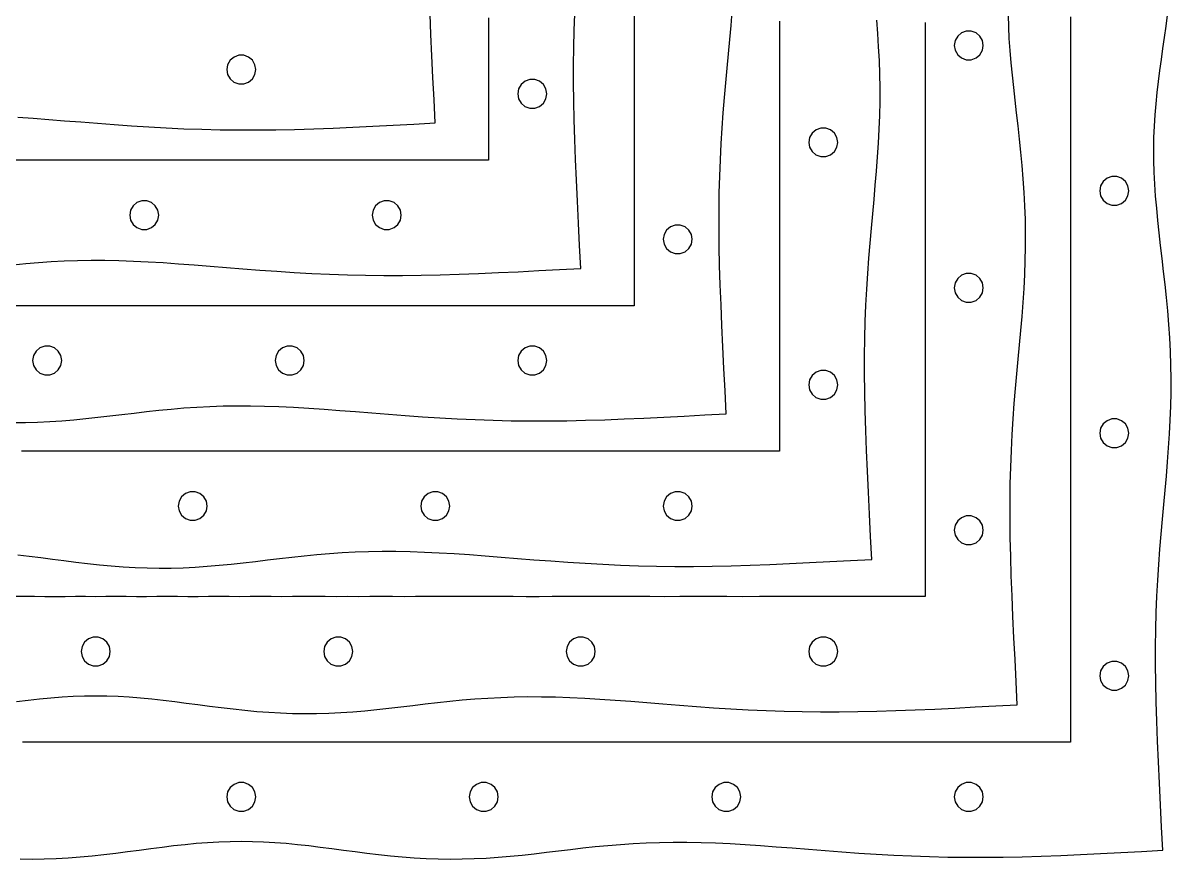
# Model space of a CAD drawing. Header units: metres. Extents: x 28 to 1492, y 12 to 1398.
# Drawn here: x 1255 to 1491.7, y 12.2 to 184.6 of the extents above; entities that cross this region are included whole.
import ezdxf

# ---------------------------------------------------------------- set-up
doc = ezdxf.new("R2010")
doc.units = ezdxf.units.M

msp = doc.modelspace()

# ---------------------------------------------------------------- linework, layer by layer
for points in [[(1381, 186.34), (1381, 183.51), (1381, 180.62), (1381, 177.69), (1381, 174.71), (1381, 171.68), (1381, 168.6), (1381, 165.45), (1381, 162.25), (1381, 158.99), (1381, 155.66), (1381, 152.26), (1381, 148.8), (1381, 145.26), (1381, 141.64), (1380.99, 137.94), (1381, 134.15), (1381, 130.27), (1380.99, 126.31), (1376.85, 126.31), (1372.8, 126.31), (1368.85, 126.31), (1364.98, 126.31), (1361.2, 126.31), (1357.5, 126.31), (1353.88, 126.31), (1350.33, 126.31), (1346.85, 126.31), (1343.44, 126.3), (1340.1, 126.31), (1336.82, 126.31), (1333.59, 126.31), (1330.43, 126.31), (1327.31, 126.3), (1324.25, 126.31), (1321.24, 126.31), (1318.28, 126.31), (1315.36, 126.31), (1312.49, 126.31), (1309.66, 126.31), (1306.87, 126.31), (1304.11, 126.31), (1301.4, 126.3), (1298.72, 126.3), (1296.07, 126.31), (1293.46, 126.31), (1290.87, 126.31), (1288.32, 126.31), (1285.79, 126.31), (1283.3, 126.31), (1280.83, 126.31), (1278.38, 126.31), (1275.96, 126.31), (1273.56, 126.3), (1271.18, 126.31), (1268.82, 126.31), (1266.49, 126.31), (1264.17, 126.3), (1261.87, 126.31), (1259.58, 126.3), (1257.32, 126.31), (1255.07, 126.31), (1252.83, 126.31)], [(1252.99, 134.75), (1255.57, 135), (1258.18, 135.22), (1260.83, 135.4), (1263.52, 135.54), (1266.26, 135.63), (1269.05, 135.68), (1271.9, 135.67), (1274.8, 135.62), (1277.77, 135.51), (1280.81, 135.37), (1283.91, 135.19), (1287.07, 134.97), (1290.3, 134.73), (1293.59, 134.47), (1296.95, 134.2), (1300.36, 133.93), (1303.83, 133.66), (1307.35, 133.41), (1310.92, 133.18), (1314.54, 132.98), (1318.2, 132.82), (1321.91, 132.69), (1325.65, 132.6), (1329.43, 132.55), (1333.25, 132.55), (1337.11, 132.59), (1341.01, 132.68), (1344.95, 132.8), (1348.95, 132.95), (1353.01, 133.13), (1357.13, 133.33), (1361.33, 133.55), (1365.61, 133.78), (1369.99, 134), (1369.76, 138.74), (1369.53, 143.35), (1369.31, 147.84), (1369.1, 152.22), (1368.92, 156.47), (1368.76, 160.6), (1368.64, 164.62), (1368.55, 168.52), (1368.51, 172.3), (1368.51, 175.98), (1368.56, 179.56), (1368.65, 183.04), (1368.78, 186.42)], [(1253.08, 102.19), (1255.55, 102.21), (1258.03, 102.28), (1260.51, 102.4), (1262.98, 102.57), (1265.46, 102.77), (1267.94, 103.02), (1270.42, 103.29), (1272.91, 103.58), (1275.4, 103.88), (1277.92, 104.18), (1280.44, 104.47), (1282.99, 104.75), (1285.57, 105), (1288.18, 105.22), (1290.83, 105.4), (1293.52, 105.54), (1296.26, 105.63), (1299.05, 105.68), (1301.9, 105.67), (1304.8, 105.62), (1307.77, 105.51), (1310.81, 105.37), (1313.91, 105.19), (1317.07, 104.97), (1320.3, 104.73), (1323.59, 104.47), (1326.95, 104.2), (1330.36, 103.93), (1333.83, 103.66), (1337.35, 103.41), (1340.92, 103.18), (1344.54, 102.98), (1348.2, 102.82), (1351.91, 102.69), (1355.65, 102.6), (1359.43, 102.55), (1363.25, 102.55), (1367.11, 102.59), (1371.01, 102.68), (1374.95, 102.8), (1378.95, 102.95), (1383.01, 103.13), (1387.13, 103.33), (1391.33, 103.55), (1395.61, 103.78), (1399.99, 104), (1399.76, 108.74), (1399.53, 113.35), (1399.31, 117.84), (1399.1, 122.22), (1398.92, 126.47), (1398.76, 130.6), (1398.64, 134.62), (1398.55, 138.52), (1398.51, 142.3), (1398.51, 145.98), (1398.56, 149.56), (1398.65, 153.04), (1398.78, 156.42), (1398.95, 159.73), (1399.16, 162.96), (1399.39, 166.12), (1399.65, 169.22), (1399.92, 172.27), (1400.19, 175.28), (1400.47, 178.24), (1400.73, 181.18), (1400.98, 184.09), (1401.2, 186.98)], [(1441, 184.7), (1441, 182.53), (1441, 180.35), (1441, 178.15), (1441, 175.93), (1441, 173.69), (1441, 171.43), (1441, 169.16), (1441, 166.86), (1441, 164.54), (1441, 162.2), (1441, 159.83), (1441, 157.44), (1441, 155.02), (1441, 152.58), (1441, 150.11), (1441, 147.61), (1441, 145.07), (1441, 142.51), (1441, 139.91), (1441, 137.27), (1441, 134.6), (1441, 131.89), (1441, 129.14), (1441, 126.34), (1441, 123.51), (1441, 120.62), (1441, 117.69), (1441, 114.71), (1441, 111.68), (1441, 108.6), (1441, 105.45), (1441, 102.25), (1441, 98.99), (1441, 95.66), (1441, 92.26), (1441, 88.8), (1441, 85.26), (1441, 81.64), (1440.99, 77.94), (1441, 74.15), (1441, 70.27), (1440.99, 66.31), (1436.85, 66.31), (1432.8, 66.31), (1428.85, 66.31), (1424.98, 66.31), (1421.2, 66.31), (1417.5, 66.31), (1413.88, 66.31), (1410.33, 66.31), (1406.85, 66.31), (1403.44, 66.3), (1400.1, 66.31), (1396.82, 66.31), (1393.59, 66.31), (1390.43, 66.31), (1387.31, 66.3), (1384.25, 66.31), (1381.24, 66.31), (1378.28, 66.31), (1375.36, 66.31), (1372.49, 66.31), (1369.66, 66.31), (1366.87, 66.31), (1364.11, 66.31), (1361.4, 66.3), (1358.72, 66.3), (1356.07, 66.31), (1353.46, 66.31), (1350.87, 66.31), (1348.32, 66.31), (1345.79, 66.31), (1343.3, 66.31), (1340.83, 66.31), (1338.38, 66.31), (1335.96, 66.31), (1333.56, 66.3), (1331.18, 66.31), (1328.82, 66.31), (1326.49, 66.31), (1324.17, 66.3), (1321.87, 66.31), (1319.58, 66.3), (1317.32, 66.31), (1315.07, 66.31), (1312.83, 66.31), (1310.6, 66.31), (1308.39, 66.3), (1306.2, 66.31), (1304.01, 66.31), (1301.83, 66.31), (1299.67, 66.3), (1297.51, 66.31), (1295.36, 66.31), (1293.22, 66.31), (1291.09, 66.3), (1288.96, 66.3), (1286.84, 66.31), (1284.72, 66.31), (1282.61, 66.31), (1280.5, 66.3), (1278.4, 66.3), (1276.29, 66.31), (1274.19, 66.31), (1272.09, 66.31), (1270, 66.3), (1267.91, 66.31), (1265.81, 66.31), (1263.71, 66.3), (1261.6, 66.3), (1259.5, 66.3), (1257.39, 66.31), (1255.28, 66.31), (1253.16, 66.31)], [(1351, 185.66), (1351, 182.26), (1351, 178.8), (1351, 175.26), (1351, 171.64), (1350.99, 167.94), (1351, 164.15), (1351, 160.27), (1350.99, 156.31), (1346.85, 156.31), (1342.8, 156.31), (1338.85, 156.31), (1334.98, 156.31), (1331.2, 156.31), (1327.5, 156.31), (1323.88, 156.31), (1320.33, 156.31), (1316.85, 156.31), (1313.44, 156.3), (1310.1, 156.31), (1306.82, 156.31), (1303.59, 156.31), (1300.43, 156.31), (1297.31, 156.3), (1294.25, 156.31), (1291.24, 156.31), (1288.28, 156.31), (1285.36, 156.31), (1282.49, 156.31), (1279.66, 156.31), (1276.87, 156.31), (1274.11, 156.31), (1271.4, 156.3), (1268.72, 156.3), (1266.07, 156.31), (1263.46, 156.31), (1260.87, 156.31), (1258.32, 156.31), (1255.79, 156.31), (1253.3, 156.31)], [(1253.7, 44.67), (1256.06, 44.96), (1258.41, 45.22), (1260.74, 45.44), (1263.07, 45.62), (1265.38, 45.76), (1267.7, 45.84), (1270, 45.86), (1272.3, 45.84), (1274.62, 45.76), (1276.93, 45.62), (1279.26, 45.44), (1281.59, 45.22), (1283.94, 44.96), (1286.3, 44.67), (1288.67, 44.37), (1291.06, 44.05), (1293.46, 43.73), (1295.88, 43.43), (1298.31, 43.14), (1300.75, 42.88), (1303.2, 42.65), (1305.66, 42.46), (1308.13, 42.32), (1310.6, 42.23), (1313.08, 42.19), (1315.55, 42.21), (1318.03, 42.28), (1320.51, 42.4), (1322.98, 42.57), (1325.46, 42.77), (1327.94, 43.02), (1330.42, 43.29), (1332.91, 43.58), (1335.4, 43.88), (1337.92, 44.18), (1340.44, 44.47), (1342.99, 44.75), (1345.57, 45), (1348.18, 45.22), (1350.83, 45.4), (1353.52, 45.54), (1356.26, 45.63), (1359.05, 45.68), (1361.9, 45.67), (1364.8, 45.62), (1367.77, 45.51), (1370.81, 45.37), (1373.91, 45.19), (1377.07, 44.97), (1380.3, 44.73), (1383.59, 44.47), (1386.95, 44.2), (1390.36, 43.93), (1393.83, 43.66), (1397.35, 43.41), (1400.92, 43.18), (1404.54, 42.98), (1408.2, 42.82), (1411.91, 42.69), (1415.65, 42.6), (1419.43, 42.55), (1423.25, 42.55), (1427.11, 42.59), (1431.01, 42.68), (1434.95, 42.8), (1438.95, 42.95), (1443.01, 43.13), (1447.13, 43.33), (1451.33, 43.55), (1455.61, 43.78), (1459.99, 44), (1459.76, 48.74), (1459.53, 53.35), (1459.31, 57.84), (1459.1, 62.22), (1458.92, 66.47), (1458.76, 70.6), (1458.64, 74.62), (1458.55, 78.52), (1458.51, 82.3), (1458.51, 85.98), (1458.56, 89.56), (1458.65, 93.04), (1458.78, 96.42), (1458.95, 99.73), (1459.16, 102.96), (1459.39, 106.12), (1459.65, 109.22), (1459.92, 112.27), (1460.19, 115.28), (1460.47, 118.24), (1460.73, 121.18), (1460.98, 124.09), (1461.2, 126.98), (1461.39, 129.86), (1461.54, 132.72), (1461.64, 135.57), (1461.7, 138.41), (1461.7, 141.24), (1461.66, 144.06), (1461.57, 146.88), (1461.42, 149.67), (1461.24, 152.46), (1461.01, 155.22), (1460.75, 157.97), (1460.47, 160.69), (1460.17, 163.39), (1459.86, 166.06), (1459.56, 168.7), (1459.26, 171.31), (1458.98, 173.88), (1458.74, 176.42), (1458.52, 178.93), (1458.35, 181.4), (1458.23, 183.85), (1458.16, 186.26)], [(1253.91, 165.19), (1257.07, 164.97), (1260.3, 164.73), (1263.59, 164.47), (1266.95, 164.2), (1270.36, 163.93), (1273.83, 163.66), (1277.35, 163.41), (1280.92, 163.18), (1284.54, 162.98), (1288.2, 162.82), (1291.91, 162.69), (1295.65, 162.6), (1299.43, 162.55), (1303.25, 162.55), (1307.11, 162.59), (1311.01, 162.68), (1314.95, 162.8), (1318.95, 162.95), (1323.01, 163.13), (1327.13, 163.33), (1331.33, 163.55), (1335.61, 163.78), (1339.99, 164), (1339.76, 168.74), (1339.53, 173.35), (1339.31, 177.84), (1339.1, 182.22), (1338.92, 186.47)], [(1253.94, 74.96), (1256.3, 74.67), (1258.67, 74.37), (1261.06, 74.05), (1263.46, 73.73), (1265.88, 73.43), (1268.31, 73.14), (1270.75, 72.88), (1273.2, 72.65), (1275.66, 72.46), (1278.13, 72.32), (1280.6, 72.23), (1283.08, 72.19), (1285.55, 72.21), (1288.03, 72.28), (1290.51, 72.4), (1292.98, 72.57), (1295.46, 72.77), (1297.94, 73.02), (1300.42, 73.29), (1302.91, 73.58), (1305.4, 73.88), (1307.92, 74.18), (1310.44, 74.47), (1312.99, 74.75), (1315.57, 75), (1318.18, 75.22), (1320.83, 75.4), (1323.52, 75.54), (1326.26, 75.63), (1329.05, 75.68), (1331.9, 75.67), (1334.8, 75.62), (1337.77, 75.51), (1340.81, 75.37), (1343.91, 75.19), (1347.07, 74.97), (1350.3, 74.73), (1353.59, 74.47), (1356.95, 74.2), (1360.36, 73.93), (1363.83, 73.66), (1367.35, 73.41), (1370.92, 73.18), (1374.54, 72.98), (1378.2, 72.82), (1381.91, 72.69), (1385.65, 72.6), (1389.43, 72.55), (1393.25, 72.55), (1397.11, 72.59), (1401.01, 72.68), (1404.95, 72.8), (1408.95, 72.95), (1413.01, 73.13), (1417.13, 73.33), (1421.33, 73.55), (1425.61, 73.78), (1429.99, 74), (1429.76, 78.74), (1429.53, 83.35), (1429.31, 87.84), (1429.1, 92.22), (1428.92, 96.47), (1428.76, 100.6), (1428.64, 104.62), (1428.55, 108.52), (1428.51, 112.3), (1428.51, 115.98), (1428.56, 119.56), (1428.65, 123.04), (1428.78, 126.42), (1428.95, 129.73), (1429.16, 132.96), (1429.39, 136.12), (1429.65, 139.22), (1429.92, 142.27), (1430.19, 145.28), (1430.47, 148.24), (1430.73, 151.18), (1430.98, 154.09), (1431.2, 156.98), (1431.39, 159.86), (1431.54, 162.72), (1431.64, 165.57), (1431.7, 168.41), (1431.7, 171.24), (1431.66, 174.06), (1431.57, 176.88), (1431.42, 179.67), (1431.24, 182.46), (1431.01, 185.22)], [(1254.45, 12.21), (1256.92, 12.19), (1259.4, 12.23), (1261.87, 12.32), (1264.34, 12.46), (1266.8, 12.65), (1269.25, 12.88), (1271.69, 13.14), (1274.12, 13.43), (1276.54, 13.73), (1278.94, 14.05), (1281.33, 14.37), (1283.7, 14.67), (1286.06, 14.96), (1288.41, 15.22), (1290.74, 15.44), (1293.07, 15.62), (1295.38, 15.76), (1297.7, 15.84), (1300, 15.86), (1302.3, 15.84), (1304.62, 15.76), (1306.93, 15.62), (1309.26, 15.44), (1311.59, 15.22), (1313.94, 14.96), (1316.3, 14.67), (1318.67, 14.37), (1321.06, 14.05), (1323.46, 13.73), (1325.88, 13.43), (1328.31, 13.14), (1330.75, 12.88), (1333.2, 12.65), (1335.66, 12.46), (1338.13, 12.32), (1340.6, 12.23), (1343.08, 12.19), (1345.55, 12.21), (1348.03, 12.28), (1350.51, 12.4), (1352.98, 12.57), (1355.46, 12.77), (1357.94, 13.02), (1360.42, 13.29), (1362.91, 13.58), (1365.4, 13.88), (1367.92, 14.18), (1370.44, 14.47), (1372.99, 14.75), (1375.57, 15), (1378.18, 15.22), (1380.83, 15.4), (1383.52, 15.54), (1386.26, 15.63), (1389.05, 15.68), (1391.9, 15.67), (1394.8, 15.62), (1397.77, 15.51), (1400.81, 15.37), (1403.91, 15.19), (1407.07, 14.97), (1410.3, 14.73), (1413.59, 14.47), (1416.95, 14.2), (1420.36, 13.93), (1423.83, 13.66), (1427.35, 13.41), (1430.92, 13.18), (1434.54, 12.98), (1438.2, 12.82), (1441.91, 12.69), (1445.65, 12.6), (1449.43, 12.55), (1453.25, 12.55), (1457.11, 12.59), (1461.01, 12.68), (1464.95, 12.8), (1468.95, 12.95), (1473.01, 13.13), (1477.13, 13.33), (1481.33, 13.55), (1485.61, 13.78), (1489.99, 14), (1489.76, 18.74), (1489.53, 23.35), (1489.31, 27.84), (1489.1, 32.22), (1488.92, 36.47), (1488.76, 40.6), (1488.64, 44.62), (1488.55, 48.52), (1488.51, 52.3), (1488.51, 55.98), (1488.56, 59.56), (1488.65, 63.04), (1488.78, 66.42), (1488.95, 69.73), (1489.16, 72.96), (1489.39, 76.12), (1489.65, 79.22), (1489.92, 82.27), (1490.19, 85.28), (1490.47, 88.24), (1490.73, 91.18), (1490.98, 94.09), (1491.2, 96.98), (1491.39, 99.86), (1491.54, 102.72), (1491.64, 105.57), (1491.7, 108.41), (1491.7, 111.24), (1491.66, 114.06), (1491.57, 116.88), (1491.42, 119.67), (1491.24, 122.46), (1491.01, 125.22), (1490.75, 127.97), (1490.47, 130.69), (1490.17, 133.39), (1489.86, 136.06), (1489.56, 138.7), (1489.26, 141.31), (1488.98, 143.88), (1488.74, 146.42), (1488.52, 148.93), (1488.35, 151.4), (1488.23, 153.85), (1488.16, 156.26), (1488.14, 158.64), (1488.18, 161), (1488.27, 163.34), (1488.42, 165.66), (1488.61, 167.97), (1488.84, 170.26), (1489.11, 172.54), (1489.4, 174.82), (1489.72, 177.1), (1490.04, 179.37), (1490.36, 181.65), (1490.68, 183.93), (1490.97, 186.21)], [(1411, 185.02), (1411, 182.58), (1411, 180.11), (1411, 177.61), (1411, 175.07), (1411, 172.51), (1411, 169.91), (1411, 167.27), (1411, 164.6), (1411, 161.89), (1411, 159.14), (1411, 156.34), (1411, 153.51), (1411, 150.62), (1411, 147.69), (1411, 144.71), (1411, 141.68), (1411, 138.6), (1411, 135.45), (1411, 132.25), (1411, 128.99), (1411, 125.66), (1411, 122.26), (1411, 118.8), (1411, 115.26), (1411, 111.64), (1410.99, 107.94), (1411, 104.15), (1411, 100.27), (1410.99, 96.31), (1406.85, 96.31), (1402.8, 96.31), (1398.85, 96.31), (1394.98, 96.31), (1391.2, 96.31), (1387.5, 96.31), (1383.88, 96.31), (1380.33, 96.31), (1376.85, 96.31), (1373.44, 96.3), (1370.1, 96.31), (1366.82, 96.31), (1363.59, 96.31), (1360.43, 96.31), (1357.31, 96.3), (1354.25, 96.31), (1351.24, 96.31), (1348.28, 96.31), (1345.36, 96.31), (1342.49, 96.31), (1339.66, 96.31), (1336.87, 96.31), (1334.11, 96.31), (1331.4, 96.3), (1328.72, 96.3), (1326.07, 96.31), (1323.46, 96.31), (1320.87, 96.31), (1318.32, 96.31), (1315.79, 96.31), (1313.3, 96.31), (1310.83, 96.31), (1308.38, 96.31), (1305.96, 96.31), (1303.56, 96.3), (1301.18, 96.31), (1298.82, 96.31), (1296.49, 96.31), (1294.17, 96.3), (1291.87, 96.31), (1289.58, 96.3), (1287.32, 96.31), (1285.07, 96.31), (1282.83, 96.31), (1280.6, 96.31), (1278.39, 96.3), (1276.2, 96.31), (1274.01, 96.31), (1271.83, 96.31), (1269.67, 96.3), (1267.51, 96.31), (1265.36, 96.31), (1263.22, 96.31), (1261.09, 96.3), (1258.96, 96.3), (1256.84, 96.31), (1254.72, 96.31)], [(1471, 185.91), (1471, 183.88), (1471, 181.85), (1471, 179.81), (1471, 177.77), (1471, 175.72), (1471, 173.67), (1471, 171.6), (1470.99, 169.53), (1471, 167.44), (1471, 165.35), (1471, 163.24), (1470.99, 161.13), (1471, 159), (1471, 156.86), (1471, 154.7), (1471, 152.53), (1471, 150.35), (1471, 148.15), (1471, 145.93), (1471, 143.69), (1471, 141.43), (1471, 139.16), (1471, 136.86), (1471, 134.54), (1471, 132.2), (1471, 129.83), (1471, 127.44), (1471, 125.02), (1471, 122.58), (1471, 120.11), (1471, 117.61), (1471, 115.07), (1471, 112.51), (1471, 109.91), (1471, 107.27), (1471, 104.6), (1471, 101.89), (1471, 99.14), (1471, 96.34), (1471, 93.51), (1471, 90.62), (1471, 87.69), (1471, 84.71), (1471, 81.68), (1471, 78.6), (1471, 75.45), (1471, 72.25), (1471, 68.99), (1471, 65.66), (1471, 62.26), (1471, 58.8), (1471, 55.26), (1471, 51.64), (1470.99, 47.94), (1471, 44.15), (1471, 40.27), (1470.99, 36.31), (1466.85, 36.31), (1462.8, 36.31), (1458.85, 36.31), (1454.98, 36.31), (1451.2, 36.31), (1447.5, 36.31), (1443.88, 36.31), (1440.33, 36.31), (1436.85, 36.31), (1433.44, 36.3), (1430.1, 36.31), (1426.82, 36.31), (1423.59, 36.31), (1420.43, 36.31), (1417.31, 36.3), (1414.25, 36.31), (1411.24, 36.31), (1408.28, 36.31), (1405.36, 36.31), (1402.49, 36.31), (1399.66, 36.31), (1396.87, 36.31), (1394.11, 36.31), (1391.4, 36.3), (1388.72, 36.3), (1386.07, 36.31), (1383.46, 36.31), (1380.87, 36.31), (1378.32, 36.31), (1375.79, 36.31), (1373.3, 36.31), (1370.83, 36.31), (1368.38, 36.31), (1365.96, 36.31), (1363.56, 36.3), (1361.18, 36.31), (1358.82, 36.31), (1356.49, 36.31), (1354.17, 36.3), (1351.87, 36.31), (1349.58, 36.3), (1347.32, 36.31), (1345.07, 36.31), (1342.83, 36.31), (1340.6, 36.31), (1338.39, 36.3), (1336.2, 36.31), (1334.01, 36.31), (1331.83, 36.31), (1329.67, 36.3), (1327.51, 36.31), (1325.36, 36.31), (1323.22, 36.31), (1321.09, 36.3), (1318.96, 36.3), (1316.84, 36.31), (1314.72, 36.31), (1312.61, 36.31), (1310.5, 36.3), (1308.4, 36.3), (1306.29, 36.31), (1304.19, 36.31), (1302.09, 36.31), (1300, 36.3), (1297.91, 36.31), (1295.81, 36.31), (1293.71, 36.3), (1291.6, 36.3), (1289.5, 36.3), (1287.39, 36.31), (1285.28, 36.31), (1283.16, 36.31), (1281.04, 36.3), (1278.91, 36.3), (1276.78, 36.31), (1274.64, 36.31), (1272.49, 36.31), (1270.33, 36.31), (1268.17, 36.31), (1265.99, 36.3), (1263.8, 36.31), (1261.61, 36.31), (1259.4, 36.31), (1257.17, 36.3), (1254.93, 36.31)], [(1453, 180), (1452.81, 181.02), (1452.29, 181.92), (1451.5, 182.59), (1450.52, 182.95), (1449.48, 182.95), (1448.51, 182.59), (1447.71, 181.92), (1447.19, 181.02), (1447, 180), (1447.19, 178.98), (1447.71, 178.08), (1448.5, 177.41), (1449.48, 177.05), (1450.52, 177.05), (1451.5, 177.41), (1452.29, 178.08), (1452.81, 178.98), (1453, 180)], [(1303, 175), (1302.81, 176.02), (1302.29, 176.92), (1301.5, 177.59), (1300.52, 177.95), (1299.48, 177.95), (1298.51, 177.59), (1297.71, 176.92), (1297.19, 176.02), (1297, 175), (1297.19, 173.98), (1297.71, 173.08), (1298.5, 172.41), (1299.48, 172.05), (1300.52, 172.05), (1301.5, 172.41), (1302.29, 173.08), (1302.81, 173.98), (1303, 175)], [(1363, 170), (1362.81, 171.02), (1362.29, 171.92), (1361.5, 172.59), (1360.52, 172.95), (1359.48, 172.95), (1358.51, 172.59), (1357.71, 171.92), (1357.19, 171.02), (1357, 170), (1357.19, 168.98), (1357.71, 168.08), (1358.5, 167.41), (1359.48, 167.05), (1360.52, 167.05), (1361.5, 167.41), (1362.29, 168.08), (1362.81, 168.98), (1363, 170)], [(1423, 160), (1422.81, 161.02), (1422.29, 161.92), (1421.5, 162.59), (1420.52, 162.95), (1419.48, 162.95), (1418.51, 162.59), (1417.71, 161.92), (1417.19, 161.02), (1417, 160), (1417.19, 158.98), (1417.71, 158.08), (1418.5, 157.41), (1419.48, 157.05), (1420.52, 157.05), (1421.5, 157.41), (1422.29, 158.08), (1422.81, 158.98), (1423, 160)], [(1483, 150), (1482.81, 151.02), (1482.29, 151.92), (1481.5, 152.59), (1480.52, 152.95), (1479.48, 152.95), (1478.51, 152.59), (1477.71, 151.92), (1477.19, 151.02), (1477, 150), (1477.19, 148.98), (1477.71, 148.08), (1478.5, 147.41), (1479.48, 147.05), (1480.52, 147.05), (1481.5, 147.41), (1482.29, 148.08), (1482.81, 148.98), (1483, 150)], [(1283, 145), (1282.81, 146.02), (1282.29, 146.92), (1281.5, 147.59), (1280.52, 147.95), (1279.48, 147.95), (1278.51, 147.59), (1277.71, 146.92), (1277.19, 146.02), (1277, 145), (1277.19, 143.98), (1277.71, 143.08), (1278.5, 142.41), (1279.48, 142.05), (1280.52, 142.05), (1281.5, 142.41), (1282.29, 143.08), (1282.81, 143.98), (1283, 145)], [(1333, 145), (1332.81, 146.02), (1332.29, 146.92), (1331.5, 147.59), (1330.52, 147.95), (1329.48, 147.95), (1328.51, 147.59), (1327.71, 146.92), (1327.19, 146.02), (1327, 145), (1327.19, 143.98), (1327.71, 143.08), (1328.5, 142.41), (1329.48, 142.05), (1330.52, 142.05), (1331.5, 142.41), (1332.29, 143.08), (1332.81, 143.98), (1333, 145)], [(1393, 140), (1392.81, 141.02), (1392.29, 141.92), (1391.5, 142.59), (1390.52, 142.95), (1389.48, 142.95), (1388.51, 142.59), (1387.71, 141.92), (1387.19, 141.02), (1387, 140), (1387.19, 138.98), (1387.71, 138.08), (1388.5, 137.41), (1389.48, 137.05), (1390.52, 137.05), (1391.5, 137.41), (1392.29, 138.08), (1392.81, 138.98), (1393, 140)], [(1453, 130), (1452.81, 131.02), (1452.29, 131.92), (1451.5, 132.59), (1450.52, 132.95), (1449.48, 132.95), (1448.51, 132.59), (1447.71, 131.92), (1447.19, 131.02), (1447, 130), (1447.19, 128.98), (1447.71, 128.08), (1448.5, 127.41), (1449.48, 127.05), (1450.52, 127.05), (1451.5, 127.41), (1452.29, 128.08), (1452.81, 128.98), (1453, 130)], [(1263, 115), (1262.81, 116.02), (1262.29, 116.92), (1261.5, 117.59), (1260.52, 117.95), (1259.48, 117.95), (1258.51, 117.59), (1257.71, 116.92), (1257.19, 116.02), (1257, 115), (1257.19, 113.98), (1257.71, 113.08), (1258.5, 112.41), (1259.48, 112.05), (1260.52, 112.05), (1261.5, 112.41), (1262.29, 113.08), (1262.81, 113.98), (1263, 115)], [(1313, 115), (1312.81, 116.02), (1312.29, 116.92), (1311.5, 117.59), (1310.52, 117.95), (1309.48, 117.95), (1308.51, 117.59), (1307.71, 116.92), (1307.19, 116.02), (1307, 115), (1307.19, 113.98), (1307.71, 113.08), (1308.5, 112.41), (1309.48, 112.05), (1310.52, 112.05), (1311.5, 112.41), (1312.29, 113.08), (1312.81, 113.98), (1313, 115)], [(1363, 115), (1362.81, 116.02), (1362.29, 116.92), (1361.5, 117.59), (1360.52, 117.95), (1359.48, 117.95), (1358.51, 117.59), (1357.71, 116.92), (1357.19, 116.02), (1357, 115), (1357.19, 113.98), (1357.71, 113.08), (1358.5, 112.41), (1359.48, 112.05), (1360.52, 112.05), (1361.5, 112.41), (1362.29, 113.08), (1362.81, 113.98), (1363, 115)], [(1423, 110), (1422.81, 111.02), (1422.29, 111.92), (1421.5, 112.59), (1420.52, 112.95), (1419.48, 112.95), (1418.51, 112.59), (1417.71, 111.92), (1417.19, 111.02), (1417, 110), (1417.19, 108.98), (1417.71, 108.08), (1418.5, 107.41), (1419.48, 107.05), (1420.52, 107.05), (1421.5, 107.41), (1422.29, 108.08), (1422.81, 108.98), (1423, 110)], [(1483, 100), (1482.81, 101.02), (1482.29, 101.92), (1481.5, 102.59), (1480.52, 102.95), (1479.48, 102.95), (1478.51, 102.59), (1477.71, 101.92), (1477.19, 101.02), (1477, 100), (1477.19, 98.98), (1477.71, 98.08), (1478.5, 97.41), (1479.48, 97.05), (1480.52, 97.05), (1481.5, 97.41), (1482.29, 98.08), (1482.81, 98.98), (1483, 100)], [(1293, 85), (1292.81, 86.02), (1292.29, 86.92), (1291.5, 87.59), (1290.52, 87.95), (1289.48, 87.95), (1288.51, 87.59), (1287.71, 86.92), (1287.19, 86.02), (1287, 85), (1287.19, 83.98), (1287.71, 83.08), (1288.5, 82.41), (1289.48, 82.05), (1290.52, 82.05), (1291.5, 82.41), (1292.29, 83.08), (1292.81, 83.98), (1293, 85)], [(1343, 85), (1342.81, 86.02), (1342.29, 86.92), (1341.5, 87.59), (1340.52, 87.95), (1339.48, 87.95), (1338.51, 87.59), (1337.71, 86.92), (1337.19, 86.02), (1337, 85), (1337.19, 83.98), (1337.71, 83.08), (1338.5, 82.41), (1339.48, 82.05), (1340.52, 82.05), (1341.5, 82.41), (1342.29, 83.08), (1342.81, 83.98), (1343, 85)], [(1393, 85), (1392.81, 86.02), (1392.29, 86.92), (1391.5, 87.59), (1390.52, 87.95), (1389.48, 87.95), (1388.51, 87.59), (1387.71, 86.92), (1387.19, 86.02), (1387, 85), (1387.19, 83.98), (1387.71, 83.08), (1388.5, 82.41), (1389.48, 82.05), (1390.52, 82.05), (1391.5, 82.41), (1392.29, 83.08), (1392.81, 83.98), (1393, 85)], [(1453, 80), (1452.81, 81.02), (1452.29, 81.92), (1451.5, 82.59), (1450.52, 82.95), (1449.48, 82.95), (1448.51, 82.59), (1447.71, 81.92), (1447.19, 81.02), (1447, 80), (1447.19, 78.98), (1447.71, 78.08), (1448.5, 77.41), (1449.48, 77.05), (1450.52, 77.05), (1451.5, 77.41), (1452.29, 78.08), (1452.81, 78.98), (1453, 80)], [(1273, 55), (1272.81, 56.02), (1272.29, 56.92), (1271.5, 57.59), (1270.52, 57.95), (1269.48, 57.95), (1268.51, 57.59), (1267.71, 56.92), (1267.19, 56.02), (1267, 55), (1267.19, 53.98), (1267.71, 53.08), (1268.5, 52.41), (1269.48, 52.05), (1270.52, 52.05), (1271.5, 52.41), (1272.29, 53.08), (1272.81, 53.98), (1273, 55)], [(1323, 55), (1322.81, 56.02), (1322.29, 56.92), (1321.5, 57.59), (1320.52, 57.95), (1319.48, 57.95), (1318.51, 57.59), (1317.71, 56.92), (1317.19, 56.02), (1317, 55), (1317.19, 53.98), (1317.71, 53.08), (1318.5, 52.41), (1319.48, 52.05), (1320.52, 52.05), (1321.5, 52.41), (1322.29, 53.08), (1322.81, 53.98), (1323, 55)], [(1373, 55), (1372.81, 56.02), (1372.29, 56.92), (1371.5, 57.59), (1370.52, 57.95), (1369.48, 57.95), (1368.51, 57.59), (1367.71, 56.92), (1367.19, 56.02), (1367, 55), (1367.19, 53.98), (1367.71, 53.08), (1368.5, 52.41), (1369.48, 52.05), (1370.52, 52.05), (1371.5, 52.41), (1372.29, 53.08), (1372.81, 53.98), (1373, 55)], [(1423, 55), (1422.81, 56.02), (1422.29, 56.92), (1421.5, 57.59), (1420.52, 57.95), (1419.48, 57.95), (1418.51, 57.59), (1417.71, 56.92), (1417.19, 56.02), (1417, 55), (1417.19, 53.98), (1417.71, 53.08), (1418.5, 52.41), (1419.48, 52.05), (1420.52, 52.05), (1421.5, 52.41), (1422.29, 53.08), (1422.81, 53.98), (1423, 55)], [(1483, 50), (1482.81, 51.02), (1482.29, 51.92), (1481.5, 52.59), (1480.52, 52.95), (1479.48, 52.95), (1478.51, 52.59), (1477.71, 51.92), (1477.19, 51.02), (1477, 50), (1477.19, 48.98), (1477.71, 48.08), (1478.5, 47.41), (1479.48, 47.05), (1480.52, 47.05), (1481.5, 47.41), (1482.29, 48.08), (1482.81, 48.98), (1483, 50)], [(1303, 25), (1302.81, 26.02), (1302.29, 26.92), (1301.5, 27.59), (1300.52, 27.95), (1299.48, 27.95), (1298.51, 27.59), (1297.71, 26.92), (1297.19, 26.02), (1297, 25), (1297.19, 23.98), (1297.71, 23.08), (1298.5, 22.41), (1299.48, 22.05), (1300.52, 22.05), (1301.5, 22.41), (1302.29, 23.08), (1302.81, 23.98), (1303, 25)], [(1353, 25), (1352.81, 26.02), (1352.29, 26.92), (1351.5, 27.59), (1350.52, 27.95), (1349.48, 27.95), (1348.51, 27.59), (1347.71, 26.92), (1347.19, 26.02), (1347, 25), (1347.19, 23.98), (1347.71, 23.08), (1348.5, 22.41), (1349.48, 22.05), (1350.52, 22.05), (1351.5, 22.41), (1352.29, 23.08), (1352.81, 23.98), (1353, 25)], [(1403, 25), (1402.81, 26.02), (1402.29, 26.92), (1401.5, 27.59), (1400.52, 27.95), (1399.48, 27.95), (1398.51, 27.59), (1397.71, 26.92), (1397.19, 26.02), (1397, 25), (1397.19, 23.98), (1397.71, 23.08), (1398.5, 22.41), (1399.48, 22.05), (1400.52, 22.05), (1401.5, 22.41), (1402.29, 23.08), (1402.81, 23.98), (1403, 25)], [(1453, 25), (1452.81, 26.02), (1452.29, 26.92), (1451.5, 27.59), (1450.52, 27.95), (1449.48, 27.95), (1448.51, 27.59), (1447.71, 26.92), (1447.19, 26.02), (1447, 25), (1447.19, 23.98), (1447.71, 23.08), (1448.5, 22.41), (1449.48, 22.05), (1450.52, 22.05), (1451.5, 22.41), (1452.29, 23.08), (1452.81, 23.98), (1453, 25)]]:
    msp.add_lwpolyline(points)

doc.saveas('drawing.dxf')
